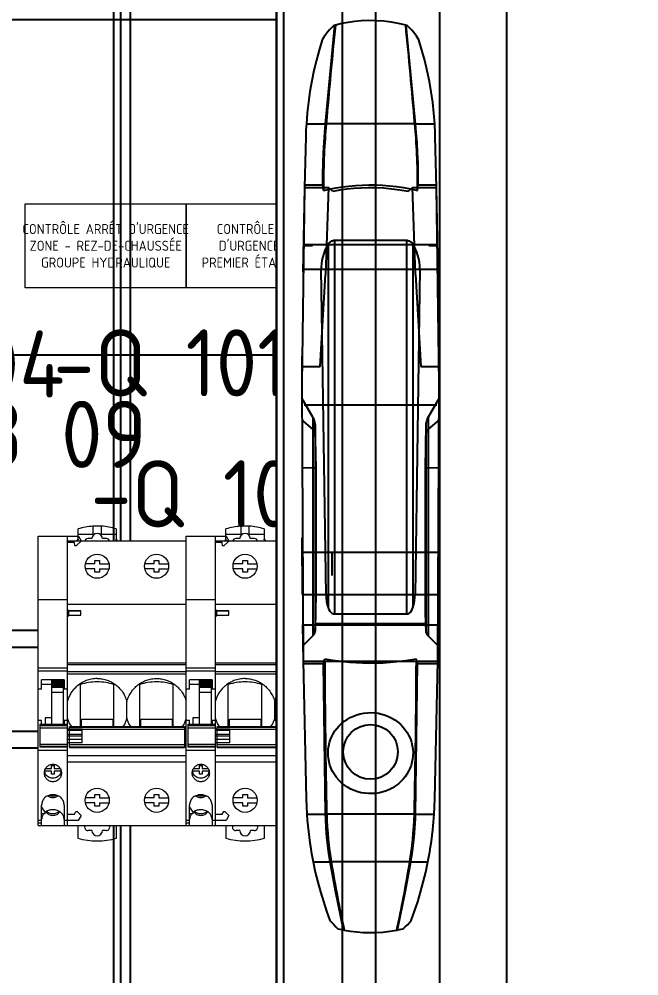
# Model space of a CAD drawing. Header units: millimetres. Extents: x 37984 to 70752, y 14140 to 37584.
# Drawn here: x 39532.9 to 39717.7, y 35623.9 to 35909.3 of the extents above; entities that cross this region are included whole.
import ezdxf
from ezdxf.enums import TextEntityAlignment as Align

# ---------------------------------------------------------------- set-up
doc = ezdxf.new("R2010")
doc.units = ezdxf.units.MM
doc.set_wipeout_variables(frame=1)
doc.layers.add('! NO PLOT !', color=7, linetype='Continuous', true_color=0xff75dd, plot=False)
doc.layers.add('000-PI-Oprema', color=30, linetype='Continuous', lineweight=5)
for name, color, linetype in [('000-PI-ORMAR', 2, 'Continuous'), ('000-PI_TEXT', 7, 'Continuous'), ('002-PI-Kabelska kanalica', 150, 'Continuous'), ('004-PI-DIN Šina', 3, 'Continuous')]:
    doc.layers.add(name, color=color, linetype=linetype)
doc.styles.add('PI0', font='isocpeur.ttf', dxfattribs={"width": 0.9})

# ---------------------------------------------------------------- blocks, each defined once
blk = doc.blocks.new('*U548')
at = {"layer": '000-PI-ORMAR'}
for p, q in [((-13.41, 105.24), (-10.65, 134.6)), ((-10.48, 134.65), (-10.91, 134.53)), ((10.91, 134.53), (10.48, 134.65)), ((13.41, 105.24), (10.65, 134.6)), ((-19.14, 105.24), (-13.41, 105.24)), ((13.2, 105.24), (-13.2, 105.24)), ((13.41, 105.24), (19.14, 105.24)), ((-19.31, 101.34), (-19.67, 86.25)), ((19.67, 86.25), (19.31, 101.34)), ((-19.67, 86.25), (-20.5, 27.74)), ((-19.67, 86.25), (-20.14, 61.02)), ((-19.67, 86.25), (-12.5, 86.25)), ((-19.66, 87.03), (-14.25, 87.03)), ((-14.15, 86.25), (-14.25, 87.03)), ((-14.02, 85.32), (-14.15, 86.25)), ((-12.5, 86.25), (-13.43, 60.26)), ((-11.21, 85.08), (-12.5, 86.25)), ((12.5, 86.25), (11.21, 85.08)), ((11.99, 85.79), (14.02, 85.32)), ((12.5, 86.25), (19.67, 86.25)), ((13.43, 60.26), (12.5, 86.25)), ((14.02, 85.32), (14.15, 86.25)), ((14.15, 86.25), (14.25, 87.03)), ((14.25, 87.03), (19.66, 87.03)), ((20.5, 27.74), (19.67, 86.25)), ((20.15, 60.62), (19.67, 86.25)), ((-20.01, 69.28), (-12.67, 69.28)), ((-20.01, 68.98), (-17.35, 68.98)), ((-17.35, 69.28), (17.35, 69.28)), ((-12.67, 69.28), (-12.65, 69.31)), ((-12.65, 69.31), (-12.65, -39.07)), ((-10.73, 70.49), (-10.73, -40.96)), ((-10.73, 70.49), (10.73, 70.49)), ((10.73, 70.49), (10.73, -40.96)), ((12.65, 69.31), (12.65, -39.07)), ((12.65, 69.31), (12.67, 69.28)), ((12.67, 69.28), (20.01, 69.28)), ((17.35, 68.98), (20.01, 68.98)), ((-20.13, 61.86), (-17.35, 61.86)), ((-20.13, 61.85), (-14.69, 61.85)), ((-17.35, 61.85), (17.35, 61.85)), ((-15, 32.81), (-13.43, 60.26)), ((-13.27, -35.12), (-14.69, 61.85)), ((14.69, 61.85), (13.27, -35.12)), ((13.43, 60.26), (15, 32.81)), ((14.69, 61.85), (20.13, 61.85)), ((17.35, 61.86), (20.13, 61.86)), ((20.5, 27.74), (20.31, 48.52)), ((-20.44, 35.92), (-20.5, 27.74)), ((-20.47, 32.81), (-15, 32.81)), ((15, 32.81), (20.47, 32.81)), ((-20.5, 27.74), (-20.09, -55.06)), ((20.09, -55.06), (20.5, 27.74)), ((-17.16, 17.77), (-20.5, 23.44)), ((20.5, 23.44), (17.16, 17.77)), ((-19.8, 21.43), (19.8, 21.43)), ((-17.16, 17.77), (-17.16, -47.43)), ((17.16, 17.77), (17.16, -47.43)), ((-17.16, 14.16), (-20.5, 16.99)), ((-16.24, 2.4), (-16.48, 15.53)), ((-16.48, 15.53), (-16.48, -46.12)), ((16.48, 15.53), (16.24, 2.4)), ((16.48, 15.53), (16.48, -46.12)), ((20.5, 16.99), (17.16, 14.16)), ((-16.36, 10.54), (-16.48, 13.04)), ((16.48, 13.04), (16.36, 10.54)), ((-17.16, 2.54), (-20.5, 2.61)), ((-16.24, 2.4), (-16.48, 2.51)), ((-16.24, -35.11), (-16.24, 2.4)), ((16.48, 2.51), (16.24, 2.4)), ((16.24, 2.4), (16.24, -35.11)), ((20.5, 2.61), (17.16, 2.54)), ((-20.5, -18.21), (-20.36, -35.12)), ((20.36, -35.12), (20.5, -18.21)), ((-20.47, -22.52), (20.47, -22.52)), ((-11.5, -22.68), (-11.5, -29.51)), ((-20.36, -35.12), (-13.27, -35.12)), ((-16.24, -35.11), (16.24, -35.11)), ((13.27, -35.12), (20.36, -35.12)), ((-10.73, -40.96), (10.73, -40.96)), ((-20.25, -44.17), (-20.09, -55.06)), ((-20.25, -44.17), (20.25, -44.17)), ((-16.48, -46.12), (-16.38, -43.78)), ((-16.38, -43.78), (16.38, -43.78)), ((16.38, -43.78), (16.48, -46.12)), ((20.09, -55.06), (20.25, -44.17)), ((-20.16, -50.42), (-17.16, -47.43)), ((17.16, -47.43), (20.16, -50.42)), ((-20.09, -55.06), (20.09, -55.06)), ((-20.09, -55.06), (-19.2, -96.13)), ((-20.08, -55.68), (-14.03, -55.68)), ((-14.03, -55.68), (-13.85, -55.06)), ((-13.42, -100.67), (-14.03, -55.68)), ((-13.85, -55.06), (-13.67, -54.42)), ((13.42, -100.67), (14.03, -55.68)), ((13.85, -55.06), (13.67, -54.42)), ((14.03, -55.68), (13.85, -55.06)), ((14.03, -55.68), (20.08, -55.68)), ((19.2, -96.13), (20.09, -55.06)), ((-18.98, -100.67), (-13.42, -100.67)), ((13.08, -100.67), (-13.08, -100.67)), ((13.42, -100.67), (18.98, -100.67)), ((-17.11, -114.85), (-12.02, -114.85)), ((11.71, -114.85), (-11.71, -114.85)), ((12.02, -114.85), (17.11, -114.85)), ((-9.7, -134.82), (-8.04, -135.19)), ((-7.82, -135.23), (-8.04, -135.19)), ((7.82, -135.23), (8.04, -135.19)), ((8.04, -135.19), (9.7, -134.82))]:
    blk.add_line(p, q, dxfattribs=at)
for points in [[(-10.91, 134.53), (-11.6, 133.9), (-12.24, 133.24), (-12.84, 132.55), (-13.41, 131.8), (-13.93, 131.03), (-14.4, 130.23)], [(10.48, 134.65), (8.34, 135.15), (6.17, 135.54), (3.98, 135.81), (1.73, 135.97), (-0.54, 136), (-2.8, 135.91), (-4.73, 135.73), (-6.65, 135.46), (-8.58, 135.1), (-10.48, 134.65)], [(14.4, 130.23), (13.7, 131.38), (12.89, 132.48), (12.28, 133.2), (11.62, 133.89), (10.91, 134.53)], [(-14.4, 130.23), (-15.31, 127.22), (-16.14, 124.17), (-16.87, 121.1), (-17.51, 118.01), (-18.07, 114.85), (-18.52, 111.66), (-18.88, 108.46), (-19.14, 105.24)], [(19.14, 105.24), (18.88, 108.42), (18.53, 111.59), (18.09, 114.73), (17.54, 117.85), (16.9, 120.99), (16.16, 124.1), (15.33, 127.18), (14.4, 130.23)], [(-19.14, 105.24), (-19.19, 104.29), (-19.24, 103.32), (-19.28, 102.34), (-19.31, 101.34)], [(-14.25, 87.03), (-14.23, 90.25), (-14.16, 93.45), (-14.03, 96.61), (-13.86, 99.69), (-13.64, 102.68), (-13.41, 105.24)], [(14.25, 87.03), (14.23, 90.25), (14.16, 93.45), (14.03, 96.61), (13.86, 99.69), (13.64, 102.68), (13.41, 105.24)], [(19.31, 101.34), (19.28, 102.33), (19.24, 103.31), (19.19, 104.28), (19.14, 105.24)], [(-14.02, 85.32), (-12.17, 85.75), (-11.99, 85.79)], [(-11.99, 85.79), (-10.29, 86.12), (-8.39, 86.43), (-6.48, 86.67), (-4.5, 86.86), (-2.52, 86.97), (-0.52, 87.02), (1.47, 87.01), (3.57, 86.92), (5.67, 86.76), (7.76, 86.52), (9.87, 86.2), (11.96, 85.8), (11.99, 85.79)], [(11.21, 85.08), (8.78, 85.48), (6.33, 85.78), (3.84, 85.99), (1.34, 86.1), (-0.75, 86.11), (-2.84, 86.05), (-4.93, 85.91), (-7.03, 85.71), (-9.13, 85.43), (-11.21, 85.08)], [(-12.67, 69.28), (-13.17, 68.42), (-13.6, 67.5), (-13.96, 66.55), (-14.26, 65.56), (-14.48, 64.55), (-14.62, 63.52), (-14.69, 62.48), (-14.69, 61.85)], [(-12.65, 69.31), (-12.5, 69.52), (-12.34, 69.72), (-12.17, 69.89), (-11.98, 70.05), (-11.79, 70.18), (-11.59, 70.29), (-11.38, 70.38), (-11.17, 70.44), (-10.95, 70.48), (-10.73, 70.49)], [(10.73, 70.49), (10.95, 70.48), (11.17, 70.44), (11.38, 70.38), (11.59, 70.29), (11.79, 70.18), (11.98, 70.05), (12.17, 69.89), (12.34, 69.72), (12.5, 69.52), (12.65, 69.31)], [(14.69, 61.85), (14.67, 62.89), (14.57, 63.93), (14.4, 64.96), (14.15, 65.96), (13.83, 66.94), (13.43, 67.87), (12.97, 68.77), (12.67, 69.28)], [(-16.48, 15.53), (-16.52, 15.9), (-16.59, 16.26), (-16.68, 16.61), (-16.78, 16.95), (-16.91, 17.28), (-17.06, 17.59), (-17.16, 17.77)], [(17.16, 17.77), (17, 17.47), (16.86, 17.16), (16.74, 16.83), (16.64, 16.48), (16.56, 16.13), (16.51, 15.76), (16.48, 15.53)], [(-16.38, -43.78), (-16.36, -43.11), (-16.33, -42.38), (-16.31, -41.59), (-16.3, -40.74), (-16.28, -39.86), (-16.27, -38.93), (-16.26, -37.98), (-16.25, -37), (-16.24, -36.01), (-16.24, -35.11)], [(-13.27, -35.12), (-13.22, -36.16), (-13.09, -37.2), (-12.89, -38.21), (-12.65, -39.07)], [(12.65, -39.07), (12.92, -38.08), (13.11, -37.06), (13.23, -36.02), (13.27, -35.12)], [(16.24, -35.11), (16.24, -36.11), (16.25, -37.1), (16.26, -38.08), (16.27, -39.03), (16.28, -39.95), (16.3, -40.83), (16.32, -41.67), (16.34, -42.45), (16.36, -43.18), (16.38, -43.78)], [(-12.65, -39.07), (-12.44, -39.63), (-12.15, -40.14), (-11.97, -40.36), (-11.77, -40.56), (-11.53, -40.73), (-11.26, -40.86), (-11.05, -40.93), (-10.83, -40.96), (-10.73, -40.96)], [(10.73, -40.96), (10.96, -40.94), (11.17, -40.9), (11.37, -40.82), (11.56, -40.71), (11.83, -40.51), (12.05, -40.27), (12.34, -39.82), (12.56, -39.33), (12.65, -39.07)], [(-17.16, -47.43), (-17, -47.26), (-16.86, -47.08), (-16.74, -46.88), (-16.64, -46.68), (-16.56, -46.47), (-16.51, -46.26), (-16.48, -46.12)], [(16.48, -46.12), (16.52, -46.34), (16.59, -46.55), (16.68, -46.76), (16.78, -46.96), (16.91, -47.15), (17.06, -47.33), (17.16, -47.43)], [(-9.57, -55.06), (-9.95, -55.01), (-11.82, -54.74), (-13.67, -54.42)], [(9.58, -55.06), (7.81, -55.27), (5.83, -55.45), (3.77, -55.58), (1.71, -55.66), (-0.35, -55.68), (-2.41, -55.64), (-4.3, -55.56), (-6.19, -55.42), (-8.06, -55.24), (-9.57, -55.06)], [(13.67, -54.42), (11.74, -54.75), (9.78, -55.04), (9.58, -55.06)], [(8.89, -73.85), (9.63, -74.62), (10.32, -75.46), (10.92, -76.35), (11.44, -77.29), (11.87, -78.24), (12.2, -79.23), (12.45, -80.24), (12.61, -81.28), (12.67, -82.26), (12.65, -83.25), (12.54, -84.24), (12.35, -85.2), (12.09, -86.12), (11.75, -87.01), (11.34, -87.88), (10.86, -88.7), (10.31, -89.5), (9.69, -90.26), (9.02, -90.96), (8.29, -91.61), (7.47, -92.23), (6.61, -92.78), (5.69, -93.26), (4.75, -93.67), (3.73, -94.02), (2.68, -94.28), (1.61, -94.45), (0.54, -94.54), (-0.57, -94.54), (-1.67, -94.44), (-2.76, -94.26), (-3.83, -93.99), (-4.88, -93.62), (-5.89, -93.17), (-6.86, -92.63), (-7.77, -92.01), (-8.62, -91.33), (-9.4, -90.57), (-10.12, -89.75), (-10.76, -88.87), (-11.29, -87.97), (-11.74, -87.03), (-12.11, -86.06), (-12.38, -85.06), (-12.56, -84.1), (-12.66, -83.12), (-12.67, -82.14), (-12.6, -81.17), (-12.45, -80.24), (-12.23, -79.31), (-11.93, -78.41), (-11.57, -77.54), (-11.12, -76.68), (-10.6, -75.85), (-10.01, -75.07), (-9.37, -74.34), (-8.63, -73.62), (-7.83, -72.97), (-6.98, -72.38), (-6.09, -71.86), (-5.12, -71.4), (-4.11, -71.02), (-3.07, -70.73), (-2.02, -70.52), (-0.95, -70.4), (0.13, -70.37), (1.22, -70.42), (2.29, -70.56), (3.33, -70.79), (4.36, -71.11), (5.35, -71.51), (6.31, -71.98), (7.22, -72.53), (8.08, -73.16), (8.89, -73.85)], [(-19.2, -96.13), (-19.11, -98.4), (-18.98, -100.67)], [(18.98, -100.67), (19.11, -98.4), (19.2, -96.13)], [(-18.98, -100.67), (-18.85, -102.42), (-18.69, -104.15), (-18.51, -105.85), (-18.3, -107.56), (-18.07, -109.24), (-17.82, -110.87), (-17.65, -111.9), (-17.47, -112.9), (-17.29, -113.89), (-17.11, -114.85)], [(-12.02, -114.85), (-12.39, -112.52), (-12.71, -110.05), (-12.98, -107.48), (-13.2, -104.81), (-13.36, -102.07), (-13.42, -100.67)], [(12.02, -114.85), (12.39, -112.52), (12.71, -110.05), (12.98, -107.48), (13.2, -104.81), (13.36, -102.07), (13.42, -100.67)], [(17.11, -114.85), (17.38, -113.41), (17.65, -111.91), (17.9, -110.36), (18.14, -108.72), (18.37, -107.03), (18.57, -105.3), (18.69, -104.16), (18.8, -103.01), (18.89, -101.85), (18.98, -100.67)], [(-17.11, -114.85), (-16.46, -117.91), (-15.73, -120.91), (-14.94, -123.85), (-14.07, -126.74), (-13.14, -129.58), (-12.14, -132.35)], [(-8.04, -135.19), (-10.47, -123.49), (-12.02, -114.85)], [(8.04, -135.19), (10.47, -123.49), (12.02, -114.85)], [(12.14, -132.35), (13.13, -129.6), (14.06, -126.78), (14.92, -123.9), (15.72, -120.95), (16.45, -117.93), (17.11, -114.85)], [(-12.14, -132.35), (-11.58, -132.99), (-10.98, -133.61), (-10.36, -134.22), (-9.7, -134.82)], [(9.7, -134.82), (10.35, -134.23), (10.98, -133.62), (11.57, -132.99), (12.14, -132.35)], [(-7.82, -135.23), (-5.94, -135.56), (-4.05, -135.79), (-2.15, -135.94), (-0.2, -136), (1.74, -135.96), (3.69, -135.83), (5.76, -135.58), (7.82, -135.23)]]:
    blk.add_lwpolyline(points, dxfattribs=at)
blk.add_circle((0, -82.1), 8.15, dxfattribs=at)
for centre, major_axis, ratio, start_param, end_param in [((73, -135.16), (0, 546.84), 0.175521, 1.054802, 1.115623), ((-73, -135.16), (0, 546.84), 0.175521, -1.115623, -1.054802), ((-7.53, 87.2), (0, 37), 0.175521, 1.061397, 1.596486), ((7.53, 87.2), (0, 37), 0.175521, 4.6867, 5.221788), ((-7.53, 87.2), (0, 37), 0.175521, -4.6867, -4.66155), ((7.53, 87.2), (0, 37), 0.175521, 4.66155, 4.6867), ((-19.46, 12.78), (-3, 0), 0.71325, 3.261467, 3.839724), ((19.46, 12.78), (-3, 0), 0.71325, 5.585054, 6.163311), ((-19.46, 2.51), (-3, 0), 0.017452, 3.261467, 3.839724), ((19.46, 2.51), (-3, 0), 0.017452, -0.698132, -0.119874), ((137.46, -39.64), (0, 669.86), 0.225671, -4.689366, -4.621155), ((-137.46, -39.64), (0, 669.86), 0.225671, 4.621155, 4.689366), ((-5.86, -95.36), (0, 32.42), 0.225671, 1.735147, 2.215471), ((5.86, -95.36), (0, 32.42), 0.225671, 4.067714, 4.548039), ((21.21, -9.07), (0, 180.2), 0.225671, -4.085045, -3.936826), ((-21.21, -9.07), (0, 180.2), 0.225671, 3.936826, 4.085045)]:
    blk.add_ellipse(centre, major_axis=major_axis, ratio=ratio, start_param=start_param, end_param=end_param, dxfattribs=at)
blk = doc.blocks.new('A$C34f25ed7')
at = {"layer": '000-PI-ORMAR'}
blk.add_blockref('*U548', (-3.99, -1008.35), dxfattribs=at)
blk = doc.blocks.new('*U853')
at = {"layer": '004-PI-DIN Šina'}
blk.add_lwpolyline([(410, -17.5), (410, 17.5), (0, 17.5), (0, -17.5)], close=True, dxfattribs=at)
for points in [[(0, 12.5), (410, 12.5)], [(0, -12.5), (410, -12.5)]]:
    blk.add_lwpolyline(points, dxfattribs=at)
blk = doc.blocks.new('8606.000_montažna')
at = {"layer": '! NO PLOT !'}
blk.add_line((51182.39, 38449.42), (51182.39, 36559.42), dxfattribs=at)
blk = doc.blocks.new('*U863')
at = {"layer": '002-PI-Kabelska kanalica'}
for p, q in [((-20, -100), (-20, 552)), ((80, -100), (80, 552))]:
    blk.add_line(p, q, dxfattribs=at)
blk = doc.blocks.new('spojnica')
at = {"layer": '! NO PLOT !', "transparency": 33554687}
for p, q in [((44768.49, 28811.5), (44768.49, 26919.4)), ((44856.49, 28811.5), (44856.49, 26919.4)), ((44763.49, 28809.4), (44763.49, 26919.4)), ((44861.49, 28809.4), (44861.49, 26919.4))]:
    blk.add_line(p, q, dxfattribs=at)
blk = doc.blocks.new('A9F74206')
at = {"layer": '000-PI-Oprema'}
for p, q in [((43768.51, 37223.54), (43768.51, 37225.18)), ((43772.96, 37226), (43772.96, 37223.54)), ((43775.46, 37223.54), (43775.46, 37226)), ((43779.91, 37225.19), (43779.91, 37223.54)), ((43772.96, 37223.54), (43768.51, 37223.54)), ((43779.91, 37223.54), (43775.46, 37223.54)), ((43772.61, 37135.24), (43771.46, 37135.24)), ((43776.96, 37135.24), (43775.81, 37135.24))]:
    blk.add_line(p, q, dxfattribs=at)
for centre, radius, start, end in [((43774.23, 37206.69), 19.35, 93.7668, 107.1978), ((43774.23, 37206.69), 19.35, 86.3591, 93.7668), ((43774.23, 37206.69), 19.35, 72.9337, 86.3591), ((43774.21, 37135.24), 1.6, 180, 0), ((43774.21, 37154.14), 22, 254.849, 285.151)]:
    blk.add_arc(centre, radius, start, end, dxfattribs=at)
at = {"ltscale": 0.25}
blk.add_wipeout([(43765.36, 37221.54), (43800.76, 37221.54), (43800.76, 37136.74), (43765.36, 37136.74)], dxfattribs=at).dxf.layer = '000-PI-Oprema'
at = {"layer": '000-PI-Oprema'}
for p, q in [((43768.51, 37222.11), (43768.51, 37223.54)), ((43772.66, 37222.31), (43771.46, 37222.31)), ((43776.96, 37222.31), (43775.76, 37222.31)), ((43779.91, 37223.54), (43779.91, 37222.11)), ((43765.36, 37136.74), (43765.36, 37221.54)), ((43800.76, 37221.54), (43765.36, 37221.54)), ((43800.76, 37136.74), (43800.76, 37221.54)), ((43773.51, 37214.81), (43770.69, 37214.81)), ((43773.51, 37213.31), (43770.69, 37213.31)), ((43773.51, 37214.81), (43773.51, 37215.81)), ((43773.51, 37215.81), (43774.91, 37215.81)), ((43773.51, 37212.31), (43773.51, 37213.31)), ((43774.91, 37215.81), (43774.91, 37214.81)), ((43774.91, 37214.81), (43777.73, 37214.81)), ((43774.91, 37213.31), (43774.91, 37212.31)), ((43774.91, 37213.31), (43777.73, 37213.31)), ((43791.21, 37214.81), (43788.39, 37214.81)), ((43791.21, 37213.31), (43788.39, 37213.31)), ((43791.21, 37214.81), (43791.21, 37215.81)), ((43791.21, 37215.81), (43792.61, 37215.81)), ((43791.21, 37212.31), (43791.21, 37213.31)), ((43792.61, 37215.81), (43792.61, 37214.81)), ((43792.61, 37214.81), (43795.43, 37214.81)), ((43792.61, 37213.31), (43792.61, 37212.31)), ((43792.61, 37213.31), (43795.43, 37213.31)), ((43774.91, 37212.31), (43773.51, 37212.31)), ((43792.61, 37212.31), (43791.21, 37212.31)), ((43800.76, 37202.64), (43765.36, 37202.64)), ((43800.76, 37185.14), (43765.36, 37185.14)), ((43765.36, 37184.74), (43800.76, 37184.74)), ((43765.36, 37182.64), (43800.76, 37182.64)), ((43800.76, 37181.84), (43765.36, 37181.84)), ((43769.21, 37166.23), (43769.21, 37178.78)), ((43779.21, 37166.23), (43779.21, 37178.78)), ((43786.91, 37166.23), (43786.91, 37178.78)), ((43796.91, 37166.23), (43796.91, 37178.78)), ((43783.06, 37168.72), (43783.06, 37173.72)), ((43769.56, 37166.23), (43769.56, 37168.44)), ((43769.56, 37168.44), (43778.86, 37168.44)), ((43778.86, 37168.44), (43778.86, 37166.23)), ((43787.26, 37168.44), (43796.56, 37168.44)), ((43787.26, 37166.23), (43787.26, 37168.44)), ((43796.56, 37168.44), (43796.56, 37166.23)), ((43765.91, 37159.95), (43765.91, 37166.23)), ((43765.91, 37166.23), (43800.21, 37166.23)), ((43800.21, 37165.96), (43765.91, 37165.96)), ((43800.21, 37165.39), (43765.91, 37165.39)), ((43800.21, 37166.23), (43800.21, 37159.95)), ((43800.21, 37160.79), (43765.91, 37160.79)), ((43765.91, 37160.16), (43800.21, 37160.16)), ((43765.91, 37159.95), (43800.21, 37159.95)), ((43765.36, 37157.64), (43800.76, 37157.64)), ((43800.76, 37155.63), (43765.36, 37155.63)), ((43773.51, 37144.99), (43770.69, 37144.99)), ((43773.51, 37145.99), (43774.91, 37145.99)), ((43773.51, 37144.99), (43773.51, 37145.99)), ((43774.91, 37145.99), (43774.91, 37144.99)), ((43774.91, 37144.99), (43777.73, 37144.99)), ((43791.21, 37144.99), (43788.39, 37144.99)), ((43791.21, 37145.99), (43792.61, 37145.99)), ((43791.21, 37144.99), (43791.21, 37145.99)), ((43792.61, 37145.99), (43792.61, 37144.99)), ((43792.61, 37144.99), (43795.43, 37144.99)), ((43773.51, 37143.49), (43770.69, 37143.49)), ((43773.51, 37142.49), (43773.51, 37143.49)), ((43774.91, 37142.49), (43773.51, 37142.49)), ((43774.91, 37143.49), (43777.73, 37143.49)), ((43774.91, 37143.49), (43774.91, 37142.49)), ((43791.21, 37143.49), (43788.39, 37143.49)), ((43791.21, 37142.49), (43791.21, 37143.49)), ((43792.61, 37142.49), (43791.21, 37142.49)), ((43792.61, 37143.49), (43795.43, 37143.49)), ((43792.61, 37143.49), (43792.61, 37142.49)), ((43765.36, 37136.74), (43800.76, 37136.74)), ((43768.46, 37136.74), (43768.46, 37132.91)), ((43779.96, 37132.91), (43779.96, 37136.74))]:
    blk.add_line(p, q, dxfattribs=at)
for points in [[(43766.62, 37166.23), (43765.95, 37167.15), (43765.36, 37168.72)], [(43783.06, 37168.72), (43782.43, 37167.05), (43781.81, 37166.23)], [(43784.31, 37166.23), (43783.68, 37167.09), (43783.06, 37168.72)], [(43800.76, 37168.72), (43800.12, 37167.04), (43799.51, 37166.23)]]:
    blk.add_lwpolyline(points, dxfattribs=at)
for centre in [(43774.21, 37214.06), (43791.91, 37214.06), (43774.21, 37144.24), (43791.91, 37144.24)]:
    blk.add_circle(centre, 3.6, dxfattribs=at)
for centre, radius, start, end in [((43767.51, 37222.33), 0.997, 308.5163, 347.0319), ((43767.51, 37222.33), 0.997, 347.0631, 359.9849), ((43771.46, 37221.31), 1, 90.0557, 166.524), ((43776.96, 37221.31), 1, 13.4739, 89.9443), ((43780.91, 37222.33), 0.998, 180.0152, 192.8736), ((43780.91, 37222.33), 0.997, 192.9049, 231.4838), ((43771.46, 37136.24), 1, 149.9964, 270), ((43776.96, 37136.24), 1, 270, 30.0038)]:
    blk.add_arc(centre, radius, start, end, dxfattribs=at)
blk.add_ellipse((43774.21, 37222.31), major_axis=(0, 1.55), ratio=0.997493, start_param=-1.570796, end_param=1.570796, dxfattribs=at)
for points, knots in [([(43768.51, 37222.11), (43768.51, 37222.01), (43768.48, 37221.8), (43768.39, 37221.62), (43768.33, 37221.53)], [0, 0, 0, 0, 0.500039, 1, 1, 1, 1]), ([(43780.09, 37221.53), (43780.03, 37221.62), (43779.94, 37221.8), (43779.91, 37222.01), (43779.91, 37222.11)], [0, 0, 0, 0, 0.499961, 1, 1, 1, 1]), ([(43774.21, 37180.56), (43773.65, 37180.56), (43772.52, 37180.45), (43770.88, 37179.98), (43769.36, 37179.21), (43768.46, 37178.52), (43768.04, 37178.14)], [0, 0, 0, 0, 0.249983, 0.499973, 0.749982, 1, 1, 1, 1]), ([(43774.21, 37179.55), (43773.35, 37179.55), (43771.66, 37179.42), (43770, 37179.04), (43769.21, 37178.78)], [0, 0, 0, 0, 0.509146, 1, 1, 1, 1]), ([(43774.21, 37180.56), (43774.71, 37180.56), (43775.47, 37180.5), (43776.45, 37180.29), (43777.41, 37180), (43778.56, 37179.49), (43779.82, 37178.67), (43780.93, 37177.65), (43781.86, 37176.46), (43782.59, 37175.14), (43782.93, 37174.2), (43783.06, 37173.72)], [0, 0, 0, 0, 0.125046, 0.187644, 0.250209, 0.375224, 0.500253, 0.625262, 0.750232, 0.875163, 1, 1, 1, 1]), ([(43779.21, 37178.78), (43778.42, 37179.04), (43776.77, 37179.42), (43775.07, 37179.55), (43774.21, 37179.55)], [0, 0, 0, 0, 0.490854, 1, 1, 1, 1]), ([(43783.06, 37173.72), (43783.19, 37174.2), (43783.54, 37175.14), (43784.26, 37176.46), (43785.2, 37177.65), (43786.31, 37178.67), (43787.57, 37179.49), (43788.95, 37180.1), (43790.41, 37180.47), (43791.41, 37180.56), (43791.91, 37180.56)], [0, 0, 0, 0, 0.124861, 0.249813, 0.374793, 0.499813, 0.624849, 0.749888, 0.874952, 1, 1, 1, 1]), ([(43791.91, 37179.55), (43791.05, 37179.55), (43789.36, 37179.42), (43787.7, 37179.04), (43786.91, 37178.78)], [0, 0, 0, 0, 0.509146, 1, 1, 1, 1]), ([(43791.91, 37180.56), (43792.41, 37180.56), (43793.17, 37180.5), (43794.15, 37180.29), (43795.11, 37180), (43796.26, 37179.49), (43797.52, 37178.67), (43798.63, 37177.65), (43799.56, 37176.46), (43800.29, 37175.14), (43800.63, 37174.2), (43800.76, 37173.72)], [0, 0, 0, 0, 0.125046, 0.187644, 0.250209, 0.375224, 0.500253, 0.625262, 0.750232, 0.875163, 1, 1, 1, 1]), ([(43796.91, 37178.78), (43796.12, 37179.04), (43794.47, 37179.42), (43792.77, 37179.55), (43791.91, 37179.55)], [0, 0, 0, 0, 0.490854, 1, 1, 1, 1]), ([(43765.36, 37173.72), (43765.48, 37174.14), (43765.77, 37174.96), (43766.37, 37176.13), (43767.12, 37177.2), (43767.72, 37177.84), (43768.04, 37178.14)], [0, 0, 0, 0, 0.249803, 0.499808, 0.749905, 1, 1, 1, 1])]:
    blk.add_open_spline(points, degree=3, knots=knots, dxfattribs=at)
blk = doc.blocks.new('A9A26914')
at = {"layer": '000-PI-Oprema'}
for p, q in [((43592.56, 37141.85), (43593.37, 37140.45)), ((43591.46, 37138.95), (43591.37, 37139.95)), ((43593.37, 37140.45), (43591.87, 37138.95)), ((43591.87, 37138.95), (43591.46, 37138.95)), ((43593.32, 37118.23), (43593.32, 37119.58)), ((43593.67, 37080.21), (43593.67, 37084.29)), ((43591.37, 37058.95), (43591.81, 37059.7)), ((43591.81, 37059.7), (43592.18, 37059.7)), ((43592.18, 37059.7), (43593.37, 37058.51)), ((43593.37, 37058.51), (43592.53, 37057.05))]:
    blk.add_line(p, q, dxfattribs=at)
at = {"ltscale": 0.25}
blk.add_wipeout([(43580.62, 37055.55), (43589.32, 37055.55), (43589.32, 37141.85), (43580.62, 37141.85)], dxfattribs=at).dxf.layer = '000-PI-Oprema'
at = {"layer": '000-PI-Oprema'}
for p, q in [((43580.62, 37055.55), (43580.62, 37141.85)), ((43580.62, 37141.85), (43592.56, 37141.85)), ((43589.32, 37085.77), (43589.32, 37141.85)), ((43591.37, 37139.95), (43589.32, 37139.95)), ((43580.62, 37122.95), (43589.32, 37122.95)), ((43589.32, 37119.67), (43589.72, 37119.67)), ((43589.72, 37119.66), (43589.32, 37119.66)), ((43589.72, 37119.51), (43589.32, 37119.51)), ((43589.72, 37118.05), (43589.72, 37119.67)), ((43593.32, 37119.58), (43589.72, 37119.58)), ((43589.72, 37119.58), (43593.32, 37119.58)), ((43589.72, 37119.52), (43593.32, 37119.52)), ((43589.32, 37118.05), (43589.72, 37118.05)), ((43589.72, 37118.23), (43593.32, 37118.23)), ((43589.32, 37102.44), (43580.62, 37102.44)), ((43580.62, 37101.65), (43589.32, 37101.65)), ((43581.62, 37096.19), (43581.62, 37098.96)), ((43588.32, 37098.96), (43581.62, 37098.96)), ((43581.62, 37097.69), (43584.62, 37097.69)), ((43584.62, 37085.77), (43584.62, 37098.76)), ((43584.62, 37098.76), (43588.12, 37098.76)), ((43588.12, 37098.72), (43584.62, 37098.72)), ((43584.62, 37098.61), (43588.12, 37098.61)), ((43588.12, 37098.28), (43584.62, 37098.28)), ((43584.62, 37098.05), (43588.12, 37098.05)), ((43588.12, 37097.72), (43584.62, 37097.72)), ((43584.62, 37097.49), (43588.12, 37097.49)), ((43588.12, 37097.16), (43584.62, 37097.16)), ((43584.62, 37097.03), (43588.12, 37097.03)), ((43588.12, 37096.72), (43584.62, 37096.72)), ((43588.12, 37085.77), (43588.12, 37098.76)), ((43588.12, 37097.69), (43588.32, 37097.69)), ((43588.32, 37098.96), (43588.32, 37096.19)), ((43581.62, 37096.19), (43580.62, 37096.19)), ((43584.62, 37095.33), (43588.12, 37095.33)), ((43589.32, 37096.19), (43588.32, 37096.19)), ((43584.62, 37087.65), (43582.62, 37087.65)), ((43582.62, 37087.65), (43582.62, 37085.77)), ((43581.12, 37085.77), (43589.37, 37085.77)), ((43581.12, 37085.77), (43581.12, 37079.02)), ((43589.37, 37085.28), (43581.12, 37085.28)), ((43581.62, 37085.77), (43581.62, 37086.84)), ((43588.32, 37086.84), (43588.32, 37085.77)), ((43589.37, 37079.02), (43589.37, 37085.77)), ((43581.12, 37084.64), (43589.37, 37084.64)), ((43593.67, 37084.29), (43589.37, 37084.29)), ((43589.37, 37084), (43593.67, 37084)), ((43593.67, 37082.64), (43589.37, 37082.64)), ((43593.67, 37082.21), (43589.37, 37082.21)), ((43589.37, 37079.75), (43581.12, 37079.75)), ((43589.37, 37079.1), (43581.12, 37079.1)), ((43589.37, 37081.31), (43593.67, 37081.31)), ((43593.67, 37080.21), (43589.37, 37080.21)), ((43589.32, 37077.95), (43580.62, 37077.95)), ((43581.12, 37079.02), (43589.37, 37079.02)), ((43589.32, 37055.55), (43589.32, 37079.02)), ((43584.57, 37073.42), (43585.37, 37073.42)), ((43584.57, 37072.5), (43584.57, 37073.42)), ((43585.37, 37073.42), (43585.37, 37072.5)), ((43584.57, 37071.74), (43582.48, 37071.74)), ((43584.57, 37071.77), (43582.49, 37071.77)), ((43582.76, 37072.5), (43584.57, 37072.5)), ((43584.57, 37070.83), (43584.57, 37071.77)), ((43585.37, 37070.85), (43584.57, 37070.85)), ((43585.37, 37070.83), (43584.57, 37070.83)), ((43585.37, 37072.5), (43587.18, 37072.5)), ((43587.46, 37071.77), (43585.37, 37071.77)), ((43585.37, 37071.77), (43585.37, 37070.83)), ((43587.46, 37071.74), (43585.37, 37071.74)), ((43585.32, 37064.67), (43584.62, 37064.67)), ((43581.62, 37055.55), (43581.62, 37061.64)), ((43581.62, 37061.05), (43582.57, 37059.55)), ((43582.57, 37059.55), (43582.57, 37059.05)), ((43585.37, 37060.17), (43584.57, 37060.17)), ((43585.32, 37060.18), (43584.62, 37060.18)), ((43588.32, 37061.64), (43588.32, 37055.55)), ((43581.62, 37057.05), (43580.62, 37057.05)), ((43580.62, 37056.35), (43581.62, 37056.35)), ((43582.57, 37059.05), (43581.62, 37059.05)), ((43592.53, 37057.05), (43588.32, 37057.05)), ((43589.32, 37058.95), (43591.37, 37058.95)), ((43580.62, 37055.55), (43589.32, 37055.55))]:
    blk.add_line(p, q, dxfattribs=at)
for centre, radius, start, end in [((43584.83, 37072.14), 2.41, 191.0149, 198.7633), ((43584.83, 37072.14), 2.41, 198.7596, 203.3378), ((43585.11, 37072.14), 2.41, 336.663, 341.241), ((43585.12, 37072.14), 2.4, 341.2373, 348.9979), ((43584.97, 37066.95), 2.61, 245.6606, 256.7055), ((43584.97, 37066.97), 2.63, 256.711, 261.1084), ((43584.97, 37066.98), 2.64, 261.103, 269.9851), ((43584.97, 37066.98), 2.64, 270.0149, 278.8976), ((43584.97, 37066.97), 2.63, 278.8922, 283.2899), ((43584.98, 37066.95), 2.61, 283.2884, 294.3539), ((43584.56, 37057.2), 2.96, 130.1561, 132.1545)]:
    blk.add_arc(centre, radius, start, end, dxfattribs=at)
for points in [[(43581.62, 37086.84), (43581.29, 37086.84), (43580.96, 37086.84), (43580.62, 37086.84)], [(43589.32, 37086.84), (43588.99, 37086.84), (43588.66, 37086.84), (43588.32, 37086.84)]]:
    blk.add_open_spline(points, degree=3, dxfattribs=at)
for points, knots in [([(43582.42, 37071.19), (43582.42, 37071.36), (43582.45, 37071.7), (43582.6, 37072.19), (43582.83, 37072.64), (43583.15, 37073.05), (43583.53, 37073.38), (43583.98, 37073.63), (43584.46, 37073.78), (43584.8, 37073.82), (43584.97, 37073.82)], [0, 0, 0, 0, 0.124919, 0.249956, 0.374927, 0.499943, 0.624963, 0.749961, 0.875027, 1, 1, 1, 1]), ([(43584.97, 37073.82), (43585.14, 37073.82), (43585.48, 37073.78), (43585.97, 37073.63), (43586.41, 37073.38), (43586.8, 37073.05), (43587.11, 37072.64), (43587.35, 37072.19), (43587.49, 37071.7), (43587.52, 37071.36), (43587.52, 37071.19)], [0, 0, 0, 0, 0.124979, 0.250049, 0.375041, 0.500054, 0.625065, 0.750031, 0.875075, 1, 1, 1, 1]), ([(43584.97, 37068.59), (43584.8, 37068.59), (43584.47, 37068.62), (43583.98, 37068.77), (43583.53, 37069.02), (43583.15, 37069.35), (43582.83, 37069.75), (43582.6, 37070.2), (43582.45, 37070.69), (43582.42, 37071.03), (43582.42, 37071.19)], [0, 0, 0, 0, 0.125015, 0.250108, 0.375103, 0.5001, 0.625084, 0.750024, 0.875056, 1, 1, 1, 1]), ([(43584.97, 37069.67), (43584.72, 37069.67), (43584.22, 37069.74), (43583.54, 37070.05), (43582.98, 37070.54), (43582.72, 37070.96), (43582.62, 37071.19)], [0, 0, 0, 0, 0.252806, 0.5042, 0.753336, 1, 1, 1, 1]), ([(43587.52, 37071.19), (43587.52, 37071.03), (43587.49, 37070.69), (43587.35, 37070.2), (43587.11, 37069.75), (43586.8, 37069.35), (43586.41, 37069.02), (43585.97, 37068.77), (43585.48, 37068.62), (43585.14, 37068.59), (43584.97, 37068.59)], [0, 0, 0, 0, 0.12494, 0.249969, 0.374913, 0.499901, 0.624903, 0.749901, 0.87499, 1, 1, 1, 1]), ([(43587.33, 37071.19), (43587.23, 37070.96), (43586.97, 37070.54), (43586.4, 37070.05), (43585.72, 37069.74), (43585.22, 37069.67), (43584.97, 37069.67)], [0, 0, 0, 0, 0.246664, 0.4958, 0.747194, 1, 1, 1, 1]), ([(43584.62, 37064.67), (43584.43, 37064.67), (43584.03, 37064.63), (43583.46, 37064.45), (43582.94, 37064.17), (43582.48, 37063.79), (43582.11, 37063.32), (43581.83, 37062.8), (43581.66, 37062.23), (43581.62, 37061.83), (43581.62, 37061.64)], [0, 0, 0, 0, 0.12527, 0.250537, 0.375716, 0.500798, 0.625765, 0.75061, 0.875372, 1, 1, 1, 1]), ([(43583.42, 37064.41), (43583.64, 37064.24), (43584.14, 37063.99), (43584.7, 37063.9), (43584.97, 37063.9)], [0, 0, 0, 0, 0.49829, 1, 1, 1, 1]), ([(43584.97, 37063.9), (43585.25, 37063.9), (43585.8, 37063.99), (43586.3, 37064.24), (43586.53, 37064.41)], [0, 0, 0, 0, 0.50171, 1, 1, 1, 1]), ([(43588.32, 37061.64), (43588.32, 37061.83), (43588.28, 37062.23), (43588.11, 37062.8), (43587.84, 37063.32), (43587.46, 37063.78), (43587.01, 37064.17), (43586.48, 37064.45), (43585.92, 37064.63), (43585.52, 37064.67), (43585.32, 37064.67)], [0, 0, 0, 0, 0.124613, 0.249358, 0.374199, 0.499167, 0.62425, 0.749435, 0.874718, 1, 1, 1, 1]), ([(43584.62, 37060.18), (43584.44, 37060.18), (43584.08, 37060.15), (43583.56, 37060.01), (43583.08, 37059.79), (43582.78, 37059.58), (43582.65, 37059.47)], [0, 0, 0, 0, 0.251122, 0.501975, 0.751634, 1, 1, 1, 1]), ([(43582.87, 37059.64), (43582.99, 37059.47), (43583.26, 37059.17), (43583.78, 37058.83), (43584.36, 37058.62), (43584.77, 37058.57), (43584.97, 37058.57)], [0, 0, 0, 0, 0.247399, 0.496815, 0.747955, 1, 1, 1, 1]), ([(43584.97, 37059.01), (43584.8, 37059.01), (43584.45, 37059.04), (43583.95, 37059.2), (43583.5, 37059.44), (43583.23, 37059.67), (43583.11, 37059.79)], [0, 0, 0, 0, 0.251537, 0.502418, 0.752062, 1, 1, 1, 1]), ([(43586.83, 37059.79), (43586.71, 37059.67), (43586.45, 37059.44), (43585.99, 37059.2), (43585.49, 37059.04), (43585.15, 37059.01), (43584.97, 37059.01)], [0, 0, 0, 0, 0.247939, 0.497584, 0.748464, 1, 1, 1, 1]), ([(43584.97, 37058.57), (43585.18, 37058.57), (43585.59, 37058.62), (43586.17, 37058.83), (43586.68, 37059.17), (43586.96, 37059.47), (43587.07, 37059.64)], [0, 0, 0, 0, 0.252045, 0.503185, 0.752601, 1, 1, 1, 1]), ([(43588.32, 37057.29), (43588.32, 37057.48), (43588.28, 37057.86), (43588.11, 37058.4), (43587.83, 37058.91), (43587.46, 37059.35), (43587, 37059.71), (43586.48, 37059.98), (43585.91, 37060.15), (43585.52, 37060.18), (43585.32, 37060.18)], [0, 0, 0, 0, 0.12283, 0.246082, 0.369858, 0.494448, 0.619883, 0.746065, 0.872922, 1, 1, 1, 1]), ([(43582.25, 37059.06), (43582.15, 37058.93), (43581.97, 37058.66), (43581.77, 37058.23), (43581.65, 37057.76), (43581.62, 37057.44), (43581.62, 37057.29)], [0, 0, 0, 0, 0.251445, 0.501677, 0.751234, 1, 1, 1, 1])]:
    blk.add_open_spline(points, degree=3, knots=knots, dxfattribs=at)

msp = doc.modelspace()

# ---------------------------------------------------------------- linework, layer by layer
at = {"layer": '000-PI-Oprema'}
for points in [[(39534.722, 35854.158), (39582.722, 35854.158), (39582.722, 35829.158), (39534.722, 35829.158)], [(39582.722, 35854.158), (39630.722, 35854.158), (39630.722, 35829.158), (39582.722, 35829.158)]]:
    msp.add_lwpolyline(points, close=True, dxfattribs=at)

# ---------------------------------------------------------------- block references
at = {"rotation": 270}
msp.add_blockref('*U863', (39403.172, 35889.104), dxfattribs=at)
msp.add_blockref('*U853', (39303.172, 35709.404))
at = {"layer": '000-PI-Oprema'}
for name, p in [('8606.000_montažna', (-11619.223, -1740.014)), ('spojnica', (-5202.464, 7900))]:
    msp.add_blockref(name, p, dxfattribs=at)

# ---------------------------------------------------------------- texts
at = {"insert": (39658.672, 35859.731), "char_height": 20, "width": 16.78721, "attachment_point": 5, "style": 'PI0'}
msp.add_mtext('100X{\\fISOCPEUR|b0|i0|c238|p34;8}0', dxfattribs=at)
at = {"layer": '000-PI_TEXT', "style": 'PI0', "width": 0.9}
for s, p in [('-BA 033 04', (39481.324, 35806.4)), ('-Q 101 04', (39596.652, 35806.781)), ('-BC 033 09', (39507.664, 35785.451)), ('-Q 104 04', (39610.007, 35767.727))]:
    msp.add_text(s, height=20, dxfattribs=at).set_placement(p, align=Align.MIDDLE)
at = {"layer": '000-PI_TEXT', "linetype": 'Continuous', "char_height": 3, "width": 48, "attachment_point": 5, "style": 'PI0'}
for s, insert in [("CONTRÔLE ARRÊT D'URGENCE\\PZONE - REZ-DE-CHAUSSÉE\\PGROUPE HYDRAULIQUE", (39558.722, 35841.658)), ("CONTRÔLE ARRÊT\\PD'URGENCE ZONE\\PPREMIER ÉTAGE MILIEU", (39606.722, 35841.658))]:
    msp.add_mtext(s, dxfattribs=dict(at, insert=insert))

# ---------------------------------------------------------------- next in the draw order: block references
at = {"layer": '000-PI-Oprema'}
for p in [(-4218.04, -1467.966), (-4173.94, -1467.966)]:
    msp.add_blockref('A9F74206', p, dxfattribs=at)

# ---------------------------------------------------------------- next in the draw order: block references
for p in [(-4042.001, -1386.78), (-3997.901, -1386.78)]:
    msp.add_blockref('A9A26914', p, dxfattribs=at)

# ---------------------------------------------------------------- next in the draw order: wipeouts: each hides what was drawn before it
msp.add_wipeout([(39609.672, 36763.904), (40001.672, 36763.904), (40001.672, 34766.904), (39609.672, 34766.904)]).dxf.layer = '000-PI-ORMAR'

# ---------------------------------------------------------------- next in the draw order: linework, layer by layer
at = {"layer": '! NO PLOT !'}
for p, q in [((39609.684, 36761.404), (39609.684, 34776.904)), ((39609.684, 34776.904), (39609.684, 36761.404)), ((39629.184, 36749.904), (39629.184, 34788.404)), ((39609.672, 34789.904), (39609.672, 36740.766)), ((39639.184, 36734.904), (39639.184, 34803.404)), ((39658.184, 36689.154), (39658.184, 34849.154)), ((39678.184, 36684.154), (39678.184, 34854.154))]:
    msp.add_line(p, q, dxfattribs=at)
at = {"layer": '000-PI-ORMAR'}
for p, q in [((39609.684, 36761.404), (39609.684, 34776.904)), ((39611.684, 36759.404), (39611.684, 34778.904))]:
    msp.add_line(p, q, dxfattribs=at)

# ---------------------------------------------------------------- next in the draw order: block references
at = {"ltscale": 0.25}
msp.add_blockref('A$C34f25ed7', (39641.66, 36781.154), dxfattribs=at)

doc.saveas('drawing.dxf')
